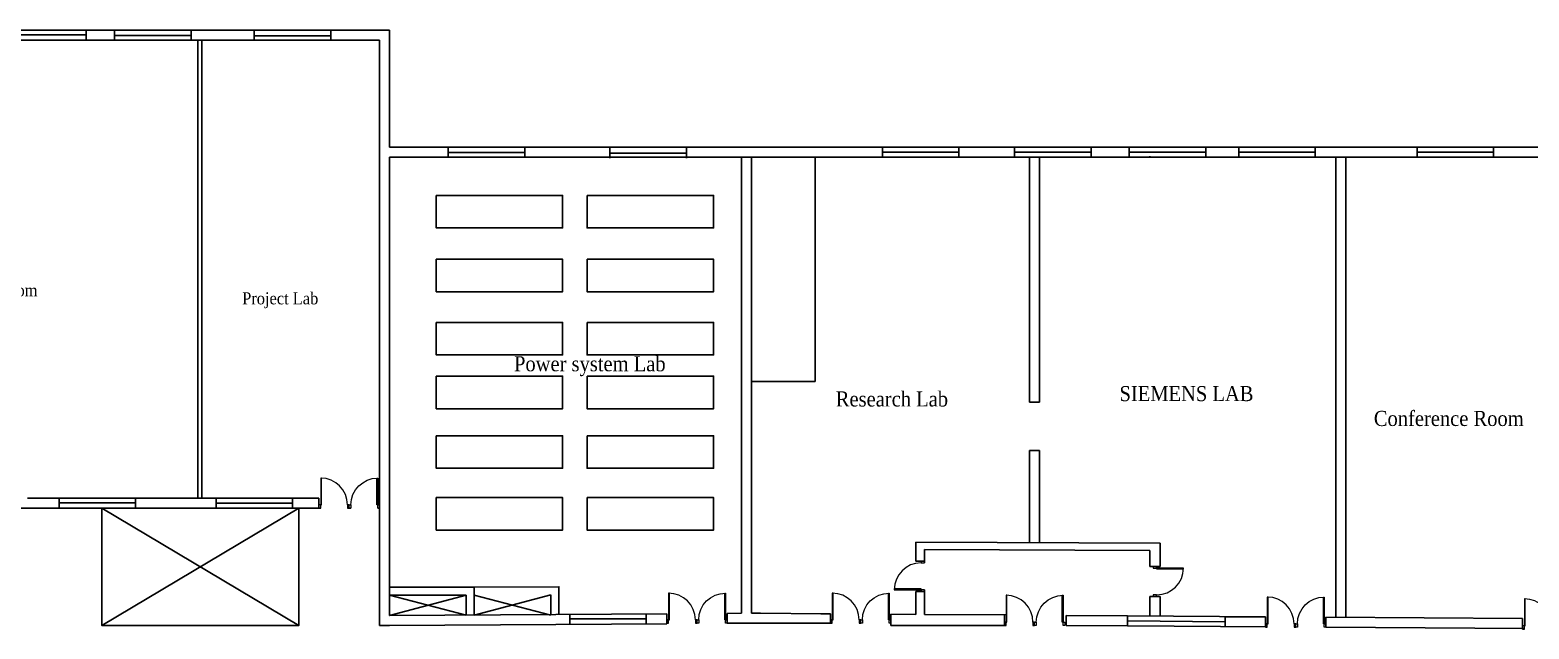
# Model space of a CAD drawing. Header units: millimetres. Extents: x 787 to 875.2, y 236.3 to 273.1.
# Drawn here: x 819.61 to 856.28, y 258.4 to 273.06 of the extents above; entities that cross this region are included whole.
import ezdxf

# ---------------------------------------------------------------- set-up
doc = ezdxf.new("R2010")
doc.units = ezdxf.units.MM
doc.layers.add('DOOR', color=10, linetype='Continuous', lineweight=15)
doc.styles.add('DUTCH', font='dutch.ttf')

# ---------------------------------------------------------------- blocks, each defined once
blk = doc.blocks.new('A$C764D24B9')
at = {"layer": 'DOOR'}
for points in [[(0.056, 0.111), (0.083, 0.111), (0.083, 1), (0.056, 1)], [(0, 0), (0.056, 0), (0.056, 0.111), (0, 0.111)], [(0.944, 0), (1, 0), (1, 0.111), (0.944, 0.111)]]:
    blk.add_lwpolyline(points, close=True, dxfattribs=at)
blk.add_arc((0.056, 0.111), 0.889, 0, 90, dxfattribs=at)

msp = doc.modelspace()

# ---------------------------------------------------------------- linework, layer by layer
at = {"linetype": 'Continuous', "ltscale": 0.1}
for p, q in [((792.99, 273.055), (828.405, 273.056)), ((816.463, 272.809), (828.159, 272.809, 0)), ((819.117, 272.936), (820.987, 272.936)), ((819.798, 272.809, 0), (828.159, 272.809, 0)), ((820.987, 273.059), (820.987, 272.813)), ((821.684, 273.049), (821.684, 272.803)), ((821.684, 272.926), (823.555, 272.926)), ((823.555, 273.049), (823.555, 272.803)), ((823.715, 261.598), (823.715, 272.809)), ((823.813, 261.598), (823.813, 272.809)), ((825.099, 273.041), (825.099, 272.794)), ((825.099, 272.918), (826.969, 272.918)), ((826.969, 273.041), (826.969, 272.794)), ((828.159, 272.81), (828.159, 270.188)), ((828.159, 272.81), (828.159, 264.551, 37.789)), ((828.405, 273.056), (828.405, 270.188)), ((828.159, 270.188), (828.159, 264.551, 32.726)), ((828.405, 270.188), (870.06, 270.188)), ((828.405, 269.942), (869.813, 269.942)), ((828.405, 269.942), (828.405, 258.73, 51.306)), ((829.844, 270.182), (829.844, 269.936)), ((829.844, 270.059), (831.715, 270.059)), ((831.715, 270.182), (831.715, 269.936)), ((833.796, 270.168), (833.796, 269.922)), ((833.796, 270.045), (835.667, 270.045)), ((835.667, 270.168), (835.667, 269.922)), ((837.013, 258.782, 51.068), (837.013, 269.942)), ((837.259, 269.942), (837.259, 258.783)), ((837.259, 269.942), (839.228, 269.942)), ((837.259, 269.942), (837.259, 268.465)), ((837.259, 269.942), (844.061, 269.942, 0)), ((837.259, 269.942), (838.815, 269.942)), ((838.815, 269.942), (838.815, 264.455)), ((840.461, 270.188), (840.461, 269.942)), ((840.461, 270.065), (842.331, 270.065)), ((842.331, 270.188), (842.331, 269.942)), ((843.054, 269.942), (843.3, 269.942)), ((843.696, 270.188), (843.696, 269.942)), ((843.696, 270.065), (845.567, 270.065)), ((844.061, 263.947, 18.094), (844.061, 269.942)), ((844.307, 269.942), (844.307, 263.947, 18.094)), ((845.567, 270.188), (845.567, 269.942)), ((846.5, 270.188), (846.5, 269.942)), ((846.5, 270.065), (848.371, 270.065)), ((847.006, 269.942, 30.691), (847.006, 269.974, 30.545)), ((848.371, 270.188), (848.371, 269.942)), ((849.179, 270.188), (849.179, 269.942)), ((849.179, 270.065), (851.049, 270.065)), ((851.049, 270.188), (851.049, 269.942)), ((851.555, 258.683, 51.52), (851.555, 269.942, 0)), ((851.801, 269.942, 0), (851.801, 258.682, 0)), ((853.539, 270.189), (853.539, 269.942)), ((853.539, 270.065), (855.41, 270.065)), ((855.41, 270.189), (855.41, 269.942)), ((828.159, 264.551, 49.877), (828.159, 264.551, 49.877)), ((828.159, 264.453, 49.877), (828.159, 264.551, 37.789)), ((828.159, 264.453, 33.298), (828.159, 261.598, 49.877)), ((828.159, 264.453, 38.24), (828.159, 261.598, 51.306)), ((828.159, 264.453, 49.877), (828.159, 264.453, 49.877)), ((838.815, 264.455), (837.259, 264.455)), ((844.062, 263.947, 16.907), (844.307, 263.947, 16.907)), ((844.061, 260.511, 28.467), (844.061, 262.766, 21.66)), ((844.062, 262.766, 16.907), (844.307, 262.766, 16.907)), ((844.307, 262.766, 21.66), (844.307, 260.51, 28.47)), ((819.552, 261.598, 51.306), (819.798, 261.598, 51.306)), ((819.798, 261.598, 51.306), (823.236, 261.598, 51.306)), ((820.327, 261.607), (820.327, 261.361)), ((820.327, 261.484), (822.198, 261.484)), ((822.198, 261.607), (822.198, 261.361)), ((823.236, 261.598, 51.306), (823.335, 261.598, 51.306)), ((823.335, 261.598, 51.306), (826.387, 261.598, 51.306)), ((824.164, 261.598), (824.164, 261.352)), ((824.164, 261.475), (826.035, 261.475)), ((826.035, 261.598), (826.035, 261.352)), ((826.387, 261.598, 51.306), (826.682, 261.598, 51.306)), ((826.682, 261.352, 49.877), (826.682, 261.598, 49.877)), ((828.159, 261.598, 51.306), (828.159, 261.598, 51.306)), ((828.159, 261.352, 49.877), (828.159, 261.596, 49.877)), ((819.215, 261.352, 51.306), (826.428, 261.352, 51.306)), ((821.368, 261.352, 51.306), (826.19, 258.484, 49.877)), ((826.19, 261.352, 49.877), (821.368, 258.484, 49.877)), ((826.723, 261.352, 49.877), (826.19, 261.352, 49.877)), ((826.428, 261.352, 51.306), (826.723, 261.352, 51.012)), ((827.38, 261.352, 50.359), (827.462, 261.352, 50.277)), ((827.462, 261.352, 49.877), (827.38, 261.352, 49.877)), ((828.118, 261.352, 51.306), (828.159, 261.352, 51.306)), ((828.159, 261.352, 49.877), (828.118, 261.352, 49.877)), ((828.159, 261.352, 49.877), (828.118, 261.352, 49.877)), ((828.159, 261.352, 49.877), (828.159, 258.484, 49.877)), ((841.279, 260.524, 27.159), (847.252, 260.496, 29.858)), ((841.279, 260.056, 28.683), (841.279, 260.524, 28.683)), ((841.488, 260.343, 27.724), (847.006, 260.316, 74.738)), ((841.488, 260.015, 26.903), (841.488, 260.343, 25.986)), ((847.006, 259.93, 76.506), (847.006, 260.316, 74.738)), ((847.252, 259.93, 27.141), (847.252, 260.496, 25.556)), ((841.488, 260.056, -33.394), (841.279, 260.056, -33.394)), ((841.488, 260.056, -33.394), (841.488, 260.056, -33.394)), ((847.169, 259.93, 28.229), (847.006, 259.93, 28.229)), ((847.006, 259.93, 28.229), (847.252, 259.93, 28.229)), ((828.405, 259.222, 51.306), (830.281, 259.227, 51.306)), ((830.281, 259.227, 51.306), (828.405, 258.73, 51.306)), ((828.405, 259.222, 51.306), (830.281, 259.227, 51.306)), ((830.281, 259.227, 51.306), (828.405, 258.73, 51.306)), ((828.405, 259.222, 51.306), (830.282, 258.734, 51.306)), ((828.405, 259.222, 51.306), (830.282, 258.734, 51.306)), ((830.281, 259.227, 51.306), (830.282, 258.734, 51.306)), ((832.354, 259.232, 51.306), (830.479, 258.735, 51.306)), ((830.479, 259.227, 51.306), (832.355, 258.739, 51.306)), ((841.279, 258.755, 30.429), (841.279, 259.318, 28.855)), ((841.488, 259.318, -33.394), (841.279, 259.318, -33.394)), ((841.488, 258.754, 30.433), (841.488, 259.359, 28.74)), ((847.169, 259.192, 28.229), (847.006, 259.192, 28.229)), ((847.006, 259.192, 28.229), (847.252, 259.192, 28.229)), ((847.006, 259.192, 28.229), (847.006, 258.715, 28.229)), ((847.252, 258.713, 30.545), (847.252, 259.192, 29.207)), ((828.407, 258.484, 51.306), (828.159, 258.484, 51.306)), ((828.405, 258.73, 51.306), (835.19, 258.771, 43.469)), ((828.407, 258.484, 51.306), (835.19, 258.525, 43.47)), ((832.817, 258.768), (832.817, 258.522)), ((832.817, 258.645), (834.687, 258.645)), ((834.687, 258.768), (834.687, 258.522)), ((835.19, 258.525, 41.363), (835.19, 258.771, 41.363)), ((836.667, 258.78, 41.762), (837.013, 258.782, 41.363)), ((836.667, 258.536, 41.363), (836.667, 258.78, 41.363)), ((836.667, 258.536, 41.363), (837.014, 258.536, 41.363)), ((837.014, 258.536, 41.363), (837.257, 258.537, 41.078)), ((837.257, 258.537, 41.078), (837.483, 258.536, 41.363)), ((837.259, 258.783, 41.078), (837.483, 258.782, 40.82)), ((837.259, 258.783, 41.078), (839.195, 258.77, 38.842)), ((837.483, 258.536, 41.363), (839.236, 258.536, 41.363)), ((838.96, 258.771, 39.113), (839.195, 258.771, 39.113)), ((839.195, 258.536, 41.363), (839.195, 258.771, 41.363)), ((840.671, 258.758, 40.24), (840.671, 258.483, 40.24)), ((840.671, 258.758, 40.24), (841.279, 258.755, 30.429)), ((840.671, 258.483, 40.24), (843.447, 258.483, 31.315)), ((841.488, 258.754, 30.433), (843.509, 258.74, 30.439)), ((843.054, 258.739, 33.814), (843.054, 258.743, 33.804)), ((843.3, 258.741, 33.809), (843.3, 258.739, 33.814)), ((843.447, 258.483, 31.315), (843.452, 258.74, 30.439)), ((844.96, 258.729, 31.315), (844.958, 258.483, 31.315)), ((844.958, 258.483, 31.315), (846.458, 258.473, 31.315)), ((844.96, 258.729, 30.444), (846.46, 258.719, 30.449)), ((846.46, 258.719, 31.315), (846.458, 258.473, 31.315)), ((846.459, 258.594, 29.923), (848.849, 258.576, 26.551)), ((846.46, 258.719, 30.449), (849.834, 258.695, 26.551)), ((849.834, 258.695, 26.551), (848.849, 258.695, 26.551)), ((848.849, 258.695, 26.551), (848.849, 258.456, 26.551)), ((849.834, 258.686), (849.834, 258.697)), ((849.834, 258.44), (849.834, 258.686)), ((851.311, 258.44), (851.311, 258.686)), ((851.311, 258.685, 24.844), (856.122, 258.651, 19.286)), ((856.122, 258.396, -7.265), (856.122, 258.651, -7.265)), ((846.458, 258.473, 30.449), (849.875, 258.449, 26.501)), ((851.311, 258.44), (851.311, 258.439)), ((851.311, 258.439, 24.842), (856.163, 258.405, 19.236))]:
    msp.add_line(p, q, dxfattribs=at)
for points in [[(829.55, 269.01), (832.641, 269.01), (832.641, 268.213), (829.55, 268.213)], [(833.24, 269.01), (836.332, 269.01), (836.332, 268.213), (833.24, 268.213)], [(829.55, 267.448), (832.641, 267.448), (832.641, 266.651), (829.55, 266.651)], [(833.24, 267.448), (836.332, 267.448), (836.332, 266.651), (833.24, 266.651)], [(829.55, 265.901), (832.641, 265.901), (832.641, 265.104), (829.55, 265.104)], [(833.24, 265.901), (836.332, 265.901), (836.332, 265.104), (833.24, 265.104)], [(829.55, 264.586), (832.641, 264.586), (832.641, 263.789), (829.55, 263.789)], [(833.24, 264.586), (836.332, 264.586), (836.332, 263.789), (833.24, 263.789)], [(829.55, 263.127), (832.641, 263.127), (832.641, 262.33), (829.55, 262.33)], [(833.24, 263.127), (836.332, 263.127), (836.332, 262.33), (833.24, 262.33)], [(829.55, 261.613), (832.641, 261.613), (832.641, 260.816), (829.55, 260.816)], [(833.24, 261.613), (836.332, 261.613), (836.332, 260.816), (833.24, 260.816)]]:
    msp.add_lwpolyline(points, close=True, dxfattribs=at)
at = {"linetype": 'Continuous', "ltscale": 0.1, "elevation": 51.306}
for points in [[(828.405, 259.419), (830.477, 259.424), (830.479, 258.735)], [(828.405, 259.419), (830.477, 259.424), (830.479, 258.735)], [(830.281, 259.227), (830.282, 258.734)], [(830.478, 259.424), (832.55, 259.429), (832.552, 258.74)], [(832.354, 259.232), (832.355, 258.739)]]:
    msp.add_lwpolyline(points, dxfattribs=at)
at = {"linetype": 'Continuous', "ltscale": 0.1}
msp.add_polyline3d([(826.19, 261.352, 49.877), (826.19, 258.484, 49.877), (821.368, 258.484, 49.877), (821.368, 261.352, 51.306)], close=True, dxfattribs=at)

# ---------------------------------------------------------------- block references
at = {"linetype": 'Continuous', "ltscale": 0.1, "xscale": 0.7384369212746258, "yscale": 0.7384369212746258, "zscale": 0.7384369212746258}
for p in [(826.682, 261.352, 49.877), (835.19, 258.536, 41.363), (839.195, 258.536, 41.363), (843.447, 258.483, 31.315), (849.834, 258.44), (856.122, 258.396, -7.265)]:
    msp.add_blockref('A$C764D24B9', p, dxfattribs=at)
at = {"linetype": 'Continuous', "ltscale": 0.1, "extrusion": (0, 0, -1), "xscale": 0.7384369212746258, "yscale": 0.7384369212746258, "zscale": -0.7384369212739089}
for p in [(-828.159, 261.352, -49.877), (-836.667, 258.536, -41.363), (-840.671, 258.536, -41.363), (-844.924, 258.483, -31.315), (-851.311, 258.44)]:
    msp.add_blockref('A$C764D24B9', p, dxfattribs=at)
at = {"linetype": 'Continuous', "ltscale": 0.1, "xscale": 0.7384369212746258, "yscale": 0.7384369212746258, "zscale": 0.7384369212746258}
for p, rotation in [((841.49, 259.318, -33.394), 89.99999999999999), ((847.087, 259.93, 28.229), 270)]:
    msp.add_blockref('A$C764D24B9', p, dxfattribs=dict(at, rotation=rotation))

# ---------------------------------------------------------------- texts
at = {"style": 'DUTCH', "width": 0.9}
for s, height, p in [('Class Room', 0.2954, (817.845, 266.541, -44.773)), ('Project Lab', 0.29537, (824.803, 266.343)), ('Power system Lab', 0.36922, (831.452, 264.705)), ('Research Lab', 0.36922, (839.323, 263.843)), ('SIEMENS LAB', 0.36922, (846.261, 263.974)), ('Conference Room', 0.36922, (852.482, 263.366))]:
    msp.add_text(s, height=height, dxfattribs=at).set_placement(p)

doc.saveas('drawing.dxf')
